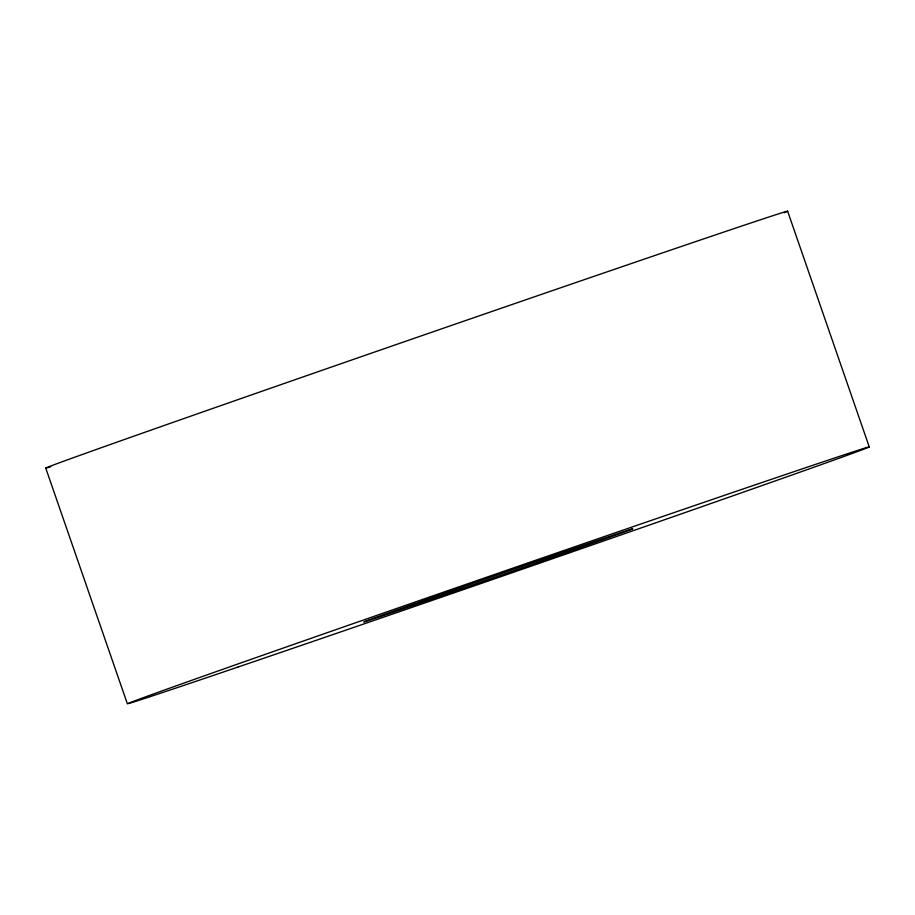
<?xml version="1.0" encoding="UTF-8"?>
<svg xmlns="http://www.w3.org/2000/svg" width="915" height="915" viewBox="0 0 915 915"><rect width="100%" height="100%" fill="white"/><g stroke="black" fill="none" stroke-linecap="round" stroke-linejoin="round"><path stroke-width="1.37" d="M787.621 211.182L869.25 446.897M45.75 468.103L127.379 703.818M50.737 466.719A392.558 2.059 -19.1 0 1 411.899 339.122A392.558 2.059 -19.1 0 1 784.086 212.726M237.866 667.092A392.558 2.059 -19.1 0 0 857.286 451.61A392.558 2.059 -19.1 0 0 399.786 607.377A392.558 2.059 -19.1 0 0 237.866 667.092M413.706 605.273A142.42 0.743 -19.1 0 0 631.247 529.453A142.42 0.743 -19.1 0 0 449.986 591.365A142.42 0.743 -19.1 0 0 413.706 605.273"/></g></svg>
